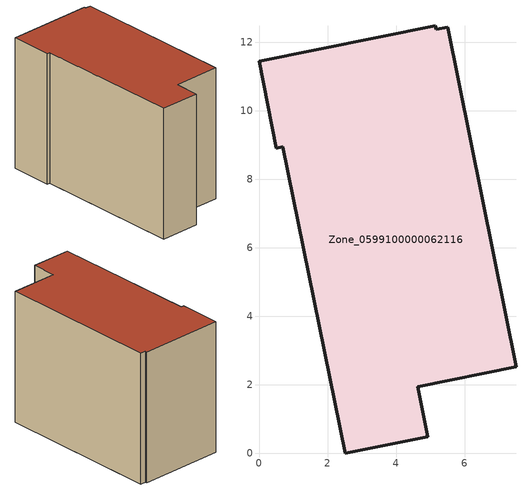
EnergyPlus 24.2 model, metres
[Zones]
Zone_0599100000062116
 floor ground (C_G): 0.51,8.9 0,11.45 5.14,12.48 5.17,12.37 5.51,12.43 7.5,2.53 4.64,1.95 4.93,0.48 2.51,0 0.7,8.94 z0
 wall outside (C_F): 2.51,0 4.93,0.48 4.64,1.95 7.5,2.53 5.51,12.43 5.17,12.37 5.14,12.48 0,11.45 0.51,8.9 0.7,8.94 2.51,0 z0:8.15
 roof outside (C_R): 0.7,8.94 2.51,0 4.93,0.48 4.64,1.95 7.5,2.53 5.51,12.43 5.17,12.37 5.14,12.48 0,11.45 0.51,8.9 z8.15
[BUILDING]
Pand.0599100000062116: North Axis=0; Terrain=City; Loads Convergence Tolerance Value=0.04; Temperature Convergence Tolerance Value=0.4; Solar Distribution=FullExterior; Maximum Number of Warmup Days=25; Minimum Number of Warmup Days=1
[Site:Location]
Rotterdam.The.Hague.AP_ZH_NLD Design_Conditions: Latitude=51.96; Longitude=4.45; Time Zone=1; Elevation=-4.5
[SITE:GROUNDTEMPERATURE:BUILDINGSURFACE]
18, 18, 18, 18, 18, 18, 18, 18, 18, 18, 18, 18
[MATERIAL] Thermal Absorptance=0.9; Solar Absorptance=0.7; Visible Absorptance=0.7
Name | Roughness | Thickness | Conductivity | Density | Specific Heat
G.TI.1975-1991 | MediumSmooth | 0.15 | 0.288461 | 540 | 1210
F.TI.1975-1991 | Rough | 0.3 | 0.230769 | 1920 | 840
R.TI.1975-1991 | MediumRough | 0.2 | 0.153846 | 1500 | 1000
[CONSTRUCTION]
C_G: G.TI.1975-1991
C_F: F.TI.1975-1991
C_R: R.TI.1975-1991
[ZONE]
Zone_0599100000062116: Type=1; Multiplier=1; Ceiling Height=Autocalculate; Volume=Autocalculate; Floor Area=autocalculate; Part of Total Floor Area=Yes
[ZONEINFILTRATION:DESIGNFLOWRATE]
Infil_Zone_0599100000062116: Zone or ZoneList or Space or SpaceList=Zone_0599100000062116; Schedule=AlwaysOn; Design Flow Rate Calculation Method=Flow/Area; Flow Rate per Floor Area=0.003; Constant Term Coefficient=1; Temperature Term Coefficient=0; Velocity Term Coefficient=0; Velocity Squared Term Coefficient=0
[HVACTEMPLATE:ZONE:IDEALLOADSAIRSYSTEM]
Zone_0599100000062116: Maximum Heating Supply Air Temperature=50; Minimum Cooling Supply Air Temperature=13; Maximum Heating Supply Air Humidity Ratio=0.0156; Minimum Cooling Supply Air Humidity Ratio=0.0077; Heating Limit=NoLimit; Cooling Limit=NoLimit; Dehumidification Control Type=ConstantSensibleHeatRatio; Cooling Sensible Heat Ratio=0.7; Dehumidification Setpoint=60; Humidification Control Type=None; Humidification Setpoint=30; Outdoor Air Method=None; Outdoor Air Flow Rate per Person=0.00944; Outdoor Air Flow Rate per Zone Floor Area=0; Outdoor Air Flow Rate per Zone=0; Demand Controlled Ventilation Type=None; Outdoor Air Economizer Type=NoEconomizer; Heat Recovery Type=None; Sensible Heat Recovery Effectiveness=0.7; Latent Heat Recovery Effectiveness=0.65
[ZONECONTROL:THERMOSTAT]
ThermostatControl_Zone_0599100000062116: Zone or ZoneList=Zone_0599100000062116; Control Type Schedule=DualSetpointControlType; Control 1=Thermostat_Zone_0599100000062116; Temperature Difference Between Cutout And Setpoint=0
[THERMOSTATSETPOINT:DUALSETPOINT]
Thermostat_Zone_0599100000062116: Heating Setpoint Temperature Schedule=HeatingSetpoint_Zone_0599100000062116; Cooling Setpoint Temperature Schedule=CoolingSetpoint_Zone_0599100000062116
[SCHEDULE:COMPACT]
HeatingSetpoint_Zone_0599100000062116: Through: 12/31, For: AllDays, Until: 24:00, 21
CoolingSetpoint_Zone_0599100000062116: Through: 12/31, For: AllDays, Until: 24:00, 24
DualSetpointControlType: Through: 12/31, For: AllDays, Until: 24:00, 4
AlwaysOn: Through: 12/31, For: AllDays, Until: 24:00, 1
